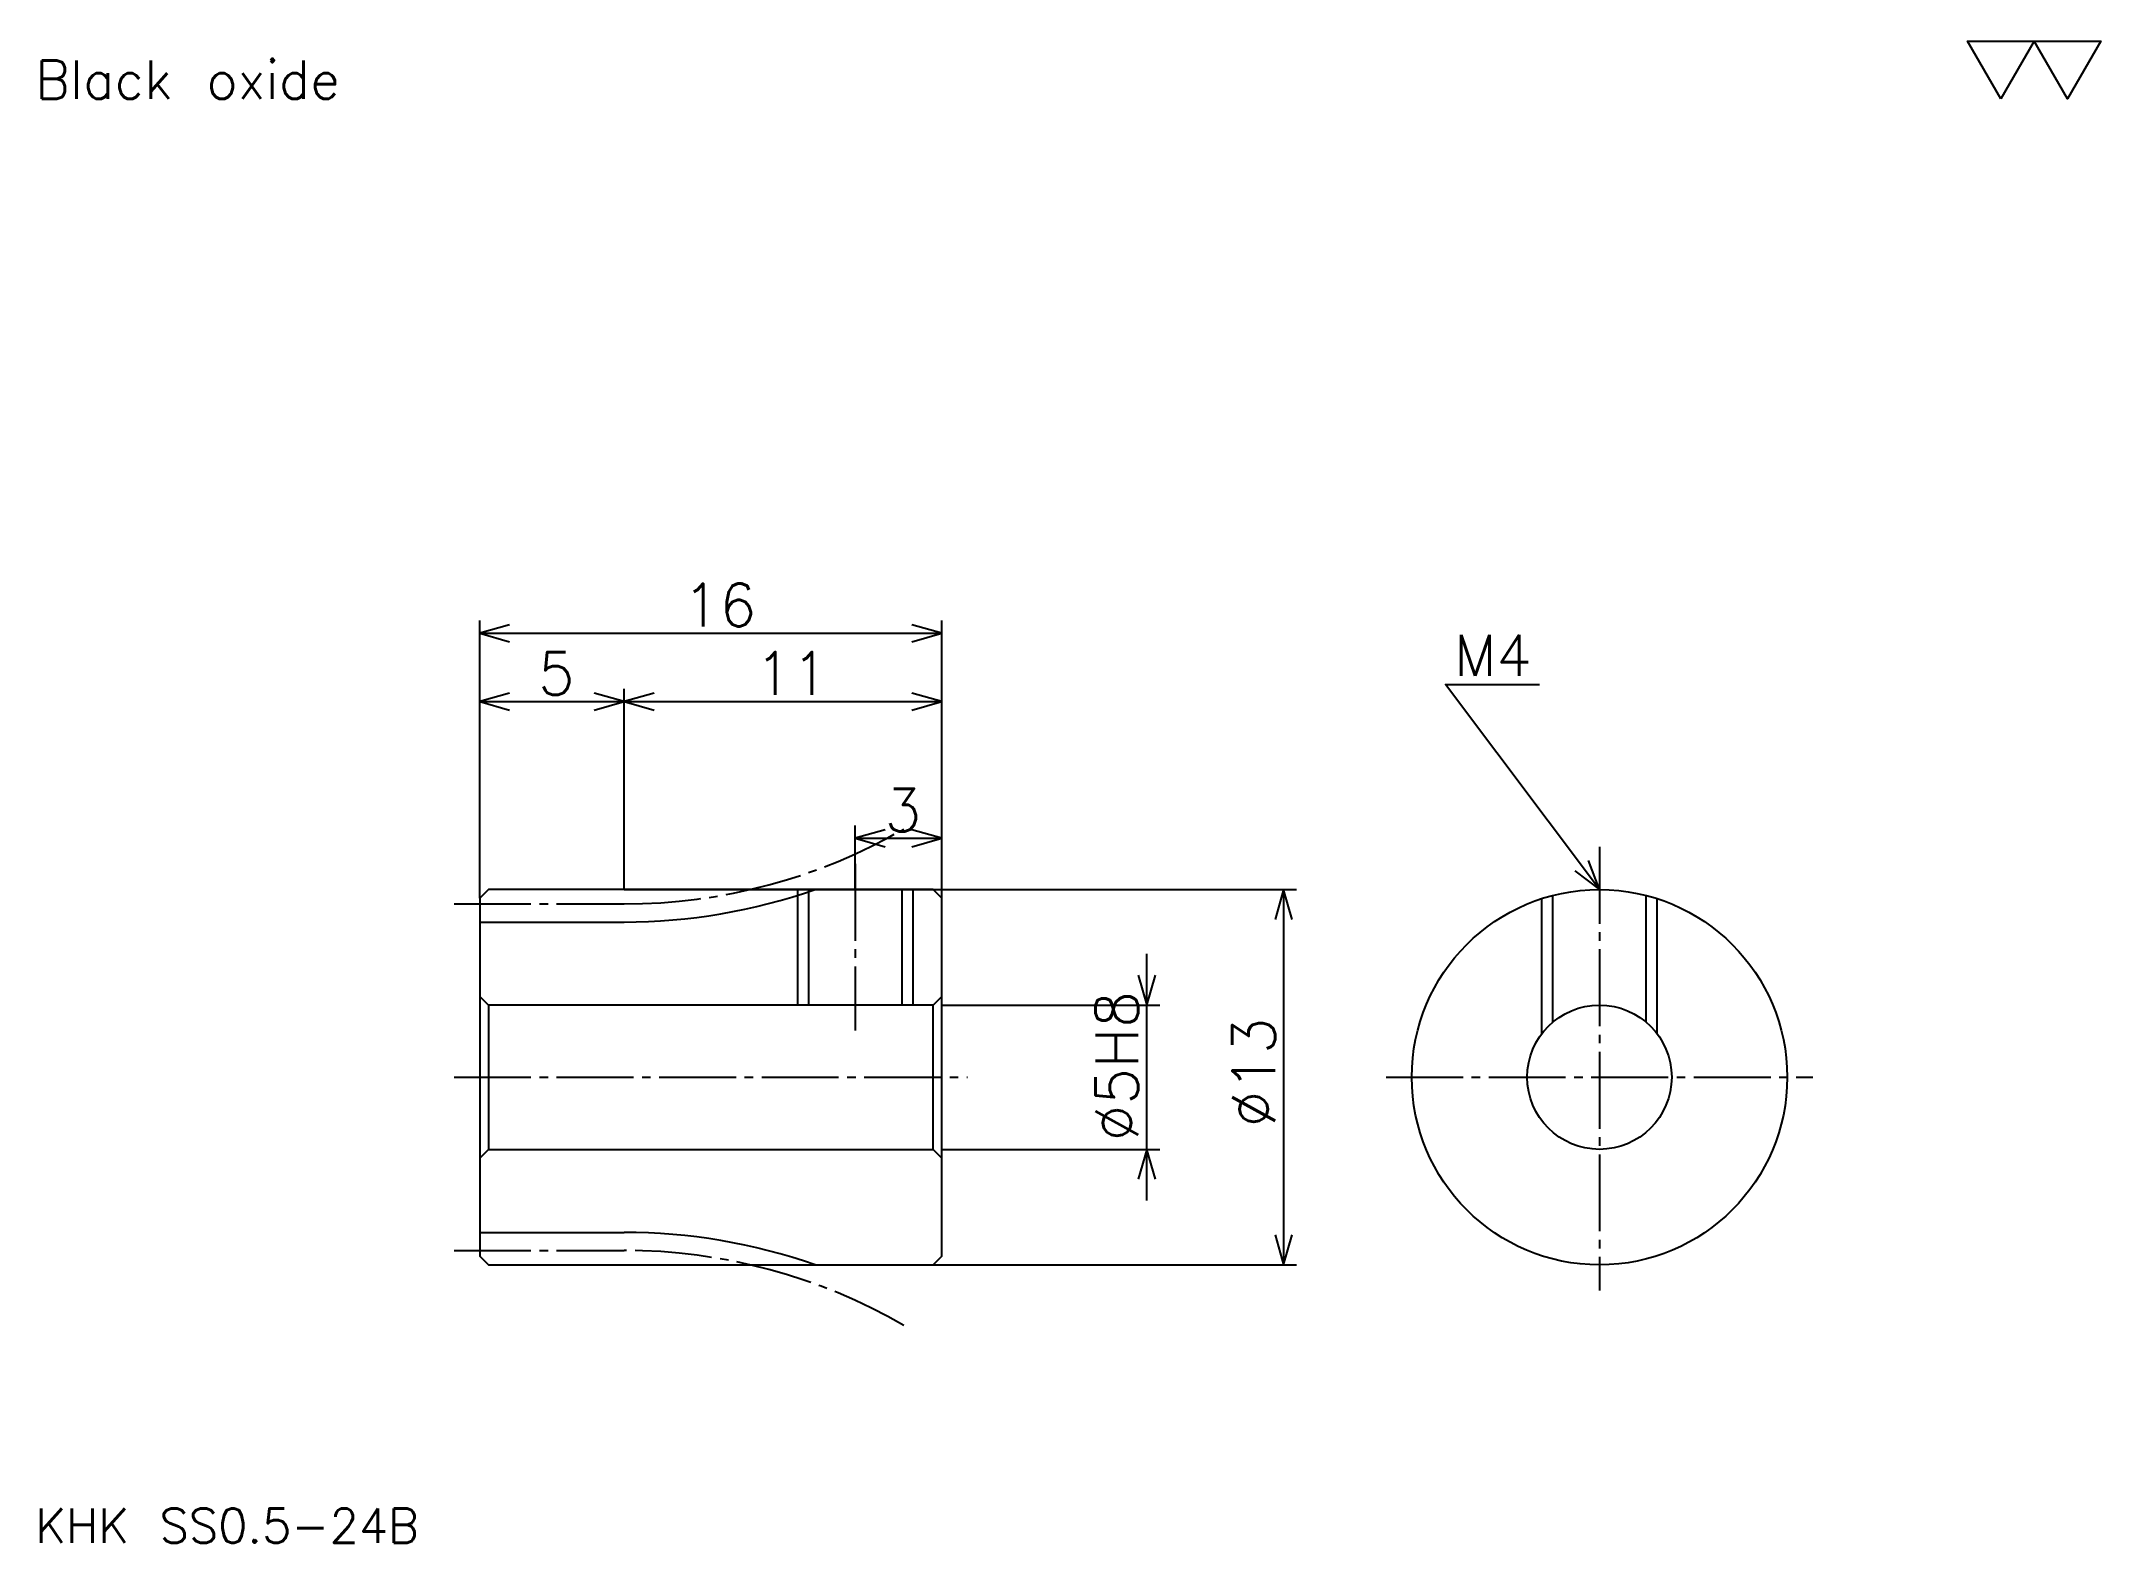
# Model space of a CAD drawing. Extents: x 3.2 to 74.5, y 3.3 to 55.3.
import ezdxf

# ---------------------------------------------------------------- set-up
doc = ezdxf.new("R2010")
doc.units = 0
doc.linetypes.add('DASHDOT', pattern=[3.551019, 2.663265, -0.295918, 0.295918, -0.295918])
doc.layers.get('0').update_dxf_attribs({"linetype": 'CONTINUOUS'})
doc.layers.add('DASHDOT', color=6, linetype='DASHDOT')
doc.styles.add('KANJI', font='TXT', dxfattribs={"bigfont": 'BIGFONT'})

msp = doc.modelspace()

# ---------------------------------------------------------------- linework, layer by layer
at = {"color": 5}
for p, q in [((18.346941, 25.882654), (18.346941, 35.204082)), ((34.346939, 25.882654), (34.346939, 35.204082)), ((18.346941, 34.760204), (34.346939, 34.760204)), ((23.346941, 25.882654), (23.346941, 32.836735)), ((18.346941, 32.39286), (23.346941, 32.39286)), ((23.346941, 32.39286), (34.346939, 32.39286)), ((31.346941, 25.882654), (31.346941, 28.102041)), ((31.346941, 27.658165), (34.346939, 27.658165)), ((18.346941, 25.582653), (18.346941, 25.882654)), ((23.346941, 25.882654), (34.346939, 25.882654)), ((31.346941, 25.882654), (31.346941, 25.882654)), ((31.346941, 25.882654), (31.346941, 25.882654)), ((34.346939, 25.882654), (46.627556, 25.882654)), ((34.346939, 25.582653), (34.346939, 25.882654)), ((46.183678, 25.882654), (46.183678, 12.882654)), ((41.448982, 15.107143), (41.448982, 23.658165)), ((34.346939, 21.882654), (41.89286, 21.882654)), ((34.346939, 16.882654), (41.89286, 16.882654)), ((23.346941, 12.882654), (34.346939, 12.882654)), ((34.346939, 12.882654), (46.627556, 12.882654))]:
    msp.add_line(p, q, dxfattribs=at)
at = {"color": 4}
for p, q in [((18.346941, 24.757654), (23.346941, 24.757654)), ((34.346939, 22.182653), (34.04694, 21.882654)), ((18.346941, 16.582655), (18.64694, 16.882654)), ((34.346939, 16.582655), (34.04694, 16.882654)), ((18.346941, 14.007654), (23.346941, 14.007654))]:
    msp.add_line(p, q, dxfattribs=at)
at = {"color": 7}
msp.add_lwpolyline([(71.020409, 53.265305), (69.866325, 55.265713), (74.482651, 55.265713), (73.328575, 53.265305), (72.174492, 55.265713), (71.020409, 53.265305)], dxfattribs=at)
at = {"color": 5}
for points in [[(19.382656, 35.056122), (18.346941, 34.760204), (19.382656, 34.464287)], [(33.311226, 34.464287), (34.346939, 34.760204), (33.311226, 35.056122)], [(57.122452, 25.882654), (51.795921, 32.984695), (55.051025, 32.984695)], [(19.382656, 32.688778), (18.346941, 32.39286), (19.382656, 32.096939)], [(22.311226, 32.096939), (23.346941, 32.39286), (22.311226, 32.688778)], [(24.382656, 32.688778), (23.346941, 32.39286), (24.382656, 32.096939)], [(33.311226, 32.096939), (34.346939, 32.39286), (33.311226, 32.688778)], [(32.382656, 27.954082), (31.346941, 27.658165), (32.382656, 27.362246)], [(33.311226, 27.362246), (34.346939, 27.658165), (33.311226, 27.954082)], [(56.26429, 26.533674), (57.122452, 25.882654), (56.737755, 26.888777)], [(46.479591, 24.846939), (46.183678, 25.882654), (45.887756, 24.846939)], [(41.153065, 22.918369), (41.448982, 21.882654), (41.7449, 22.918369)], [(41.7449, 15.84694), (41.448982, 16.882654), (41.153065, 15.84694)], [(45.887756, 13.918368), (46.183678, 12.882654), (46.479591, 13.918368)]]:
    msp.add_lwpolyline(points, dxfattribs=at)
at = {"color": 4}
for points in [[(23.346941, 25.882654), (23.346941, 25.882654), (18.64694, 25.882654), (18.346941, 25.582653), (18.346941, 16.582655)], [(18.346941, 16.582655), (18.346941, 13.182654), (18.64694, 12.882654), (23.346941, 12.882654), (23.346941, 12.882654), (23.346941, 12.882654), (34.04694, 12.882654), (34.346939, 13.182654), (34.346939, 25.582653), (34.04694, 25.882654), (23.346941, 25.882654), (23.346941, 25.882654)], [(29.346941, 25.882654), (29.346941, 21.882654)], [(29.72694, 25.882654), (29.72694, 21.882654)], [(32.966942, 25.882654), (32.966942, 21.882654)], [(33.346939, 25.882654), (33.346939, 21.882654)], [(55.502449, 21.286755), (55.502449, 25.67754)], [(58.742447, 21.286755), (58.742447, 25.67754)], [(55.122452, 20.882654), (55.122452, 25.567312)], [(59.122452, 20.882654), (59.122452, 25.567312)], [(18.346941, 22.182653), (18.64694, 21.882654), (18.64694, 16.882654), (34.04694, 16.882654), (34.04694, 21.882654), (18.64694, 21.882654)]]:
    msp.add_lwpolyline(points, dxfattribs=at)
for radius in [6.5, 2.5]:
    msp.add_circle((57.122452, 19.382654), radius, dxfattribs=at)
for centre, start, end in [((23.346941, 44.757652), 270, 289.30883075), ((23.346941, -5.992346), 70.69116925, 90)]:
    msp.add_arc(centre, 20, start, end, dxfattribs=at)
at = {"layer": 'DASHDOT', "color": 7}
for p, q in [((57.122452, 27.362246), (57.122452, 11.9949)), ((17.459187, 25.382654), (23.346941, 25.382654)), ((17.459187, 19.382654), (35.234695, 19.382654)), ((49.734695, 19.382654), (64.510208, 19.382654)), ((17.459187, 13.382654), (23.346941, 13.382654))]:
    msp.add_line(p, q, dxfattribs=at)
msp.add_lwpolyline([(31.346941, 26.770409), (31.346941, 20.9949)], dxfattribs=at)
for centre, start, end in [((23.346941, 44.757652), 270, 299.99999874), ((23.346941, -5.992346), 60.00000126, 90)]:
    msp.add_arc(centre, 19.375, start, end, dxfattribs=at)

# ---------------------------------------------------------------- texts
at = {"color": 7, "style": 'KANJI'}
for s, height, p in [('Black oxide', 1.331633, (2.959184, 53.265305)), ('16', 1.479592, (25.385206, 34.996941)), ('M4', 1.420408, (52.091843, 33.280613)), ('5', 1.479592, (20.366074, 32.629593)), ('11', 1.479592, (27.885206, 32.629593)), ('3', 1.479592, (32.366074, 27.894897)), ('KHK SS0.5-24B', 1.183673, (2.959184, 3.255102))]:
    msp.add_text(s, height=height, dxfattribs=at).set_placement(p)
for s, p in [('%%c5H8', (41.153065, 17.163267)), ('%%c13', (45.887756, 17.644135))]:
    msp.add_text(s, height=1.479592, rotation=90, dxfattribs=at).set_placement(p)

doc.saveas('drawing.dxf')
